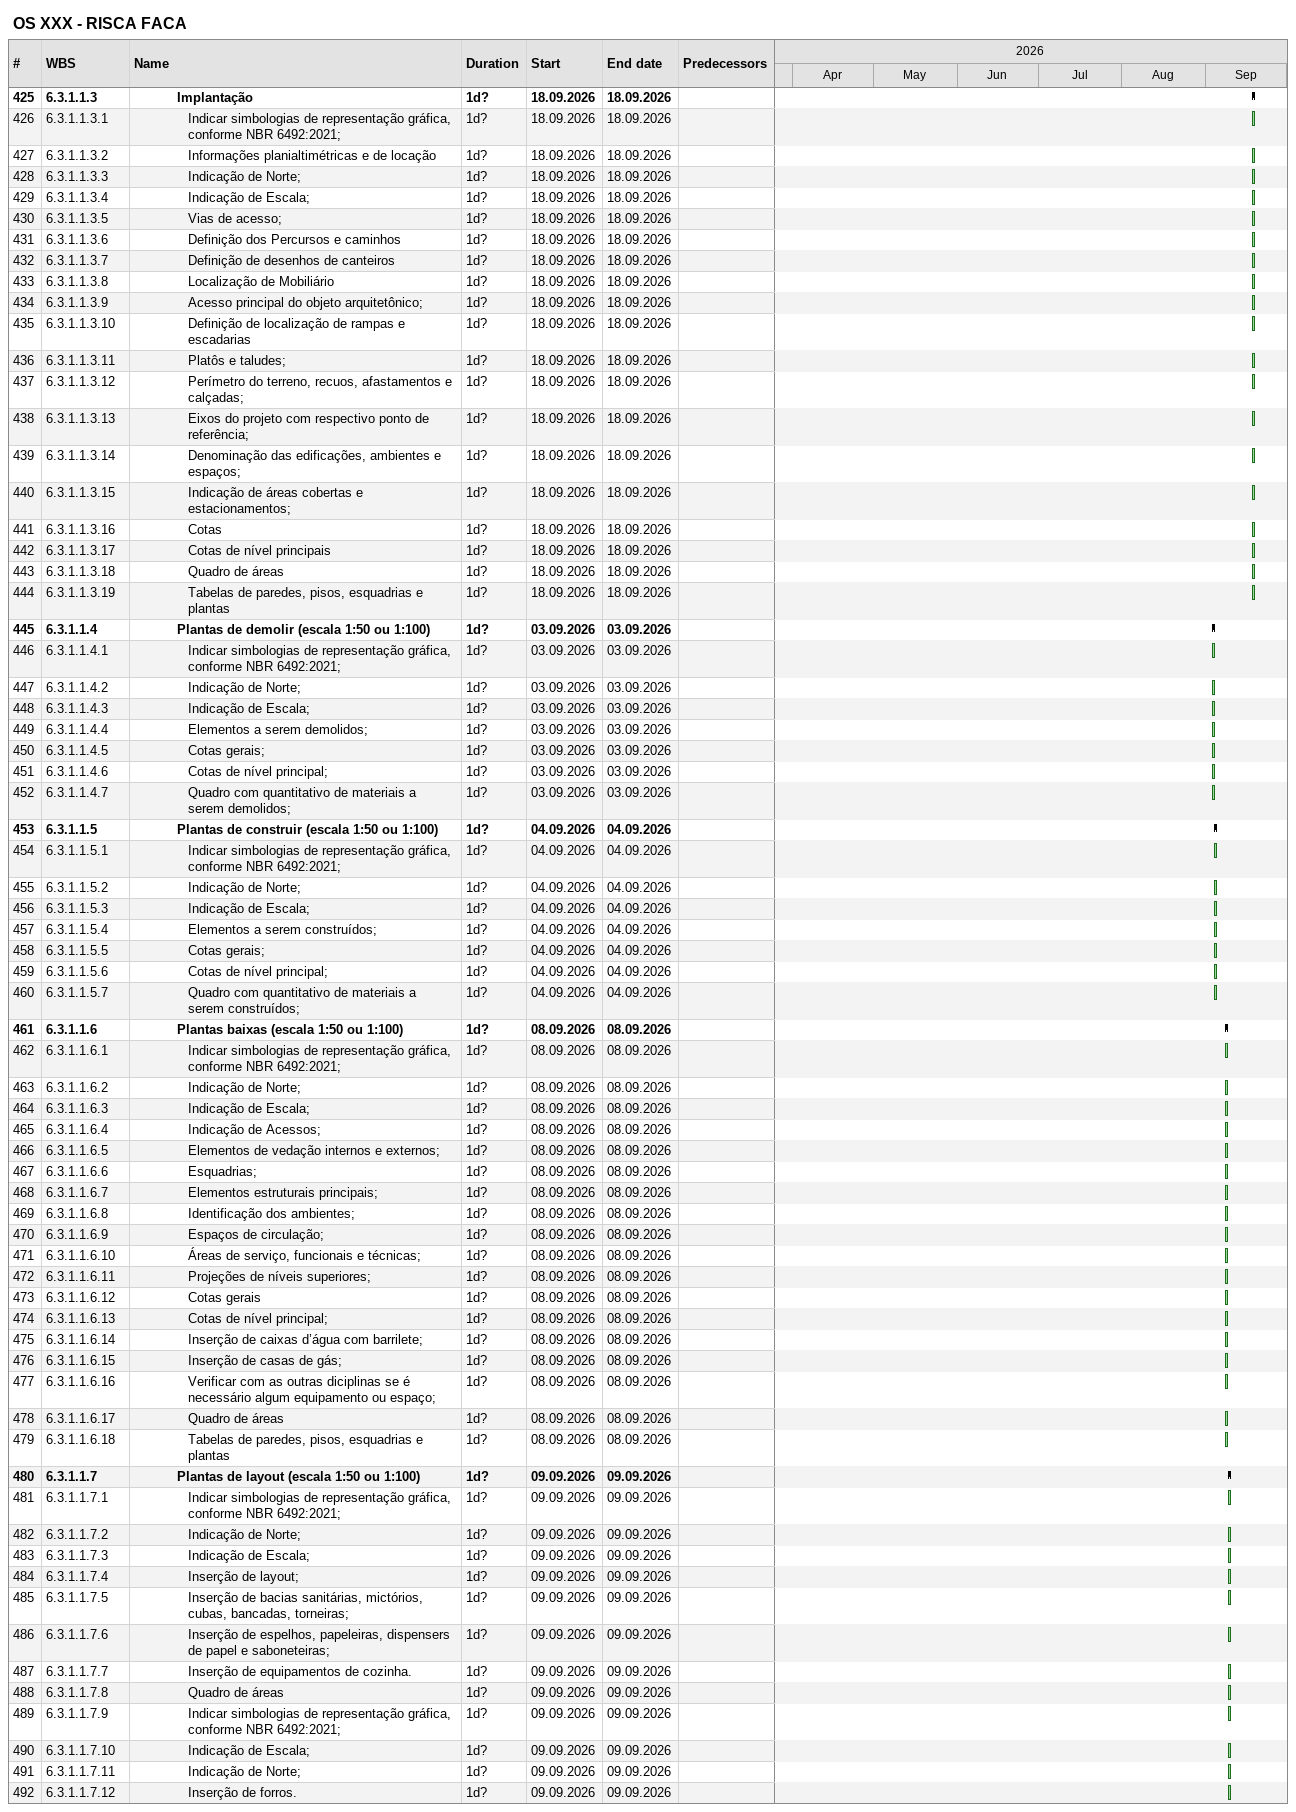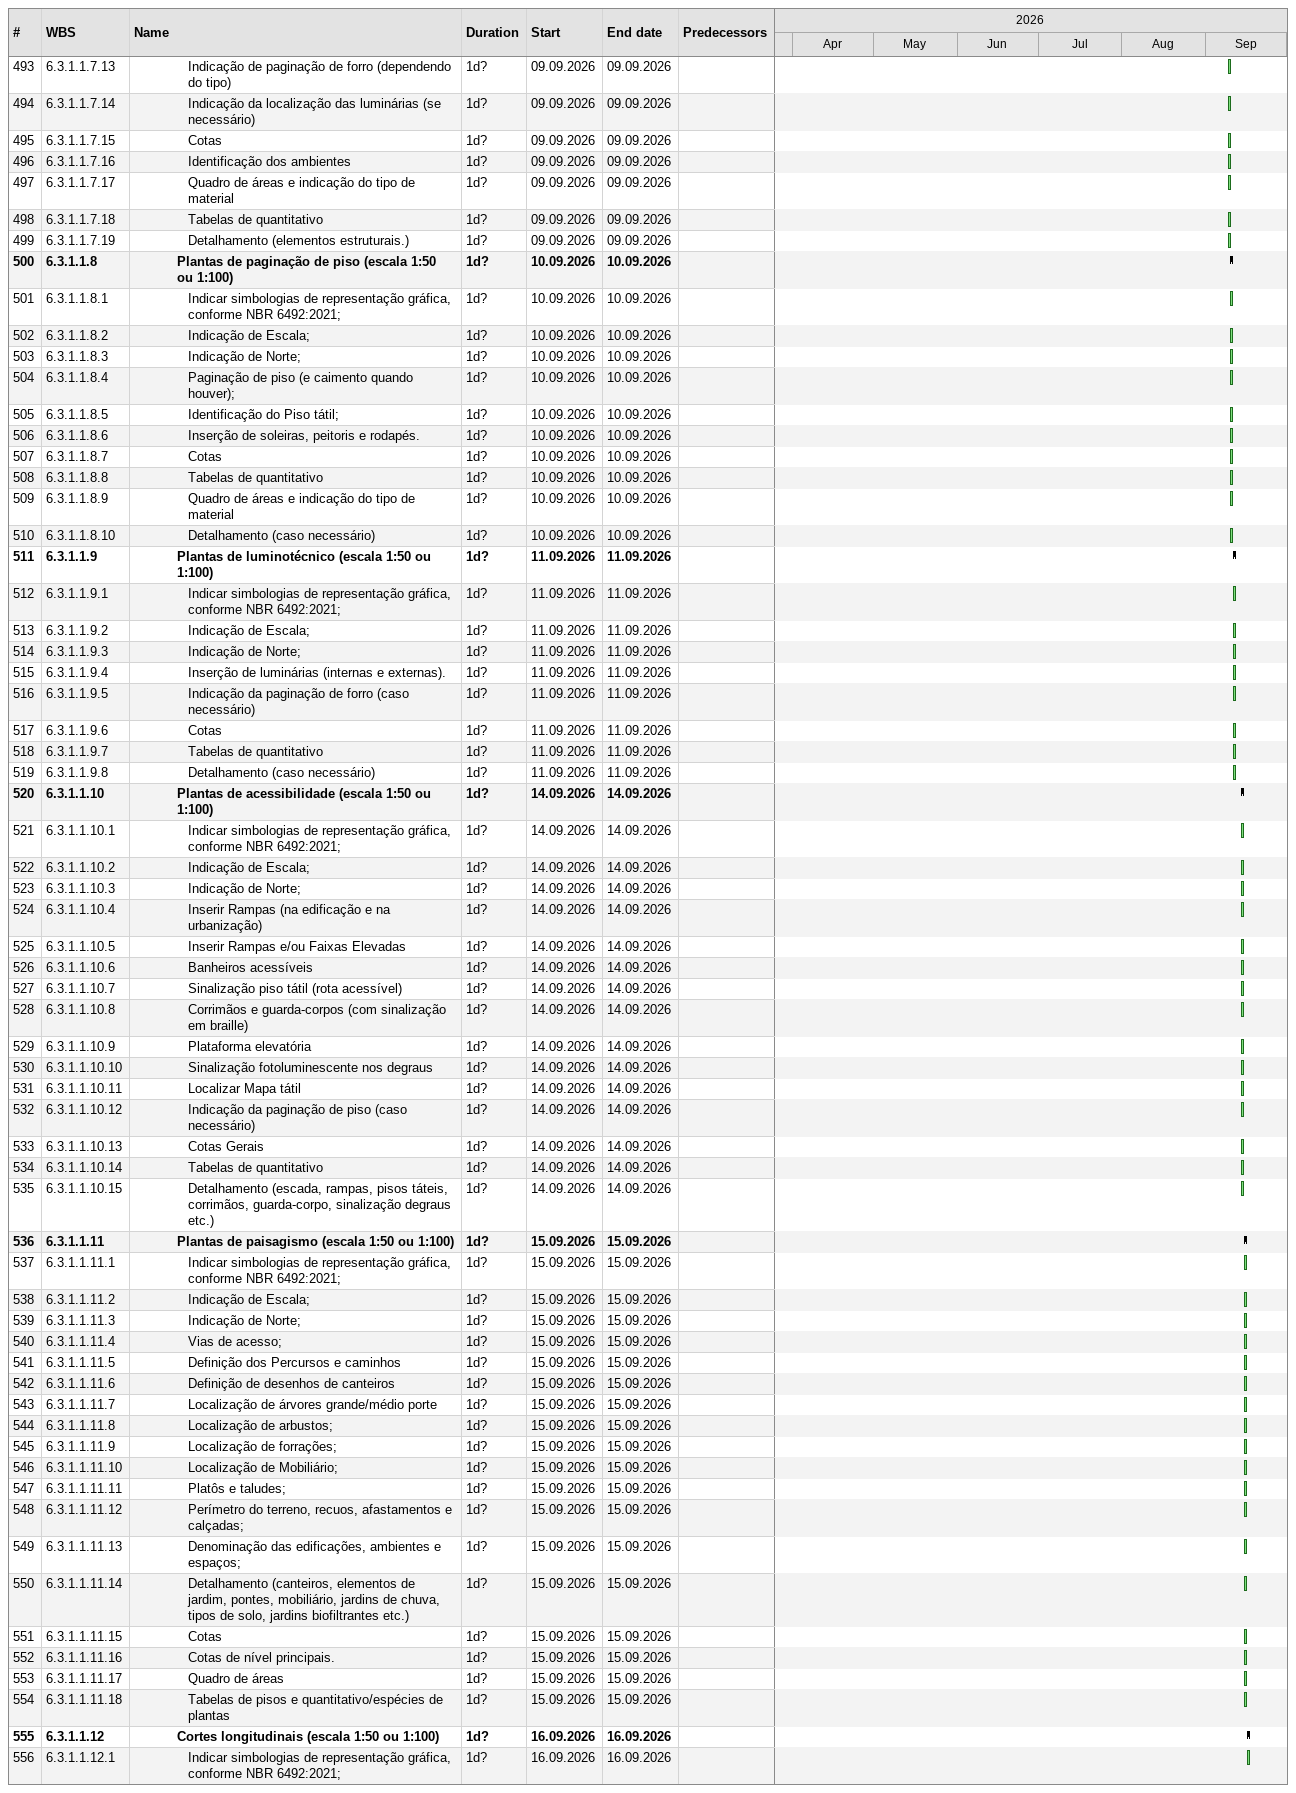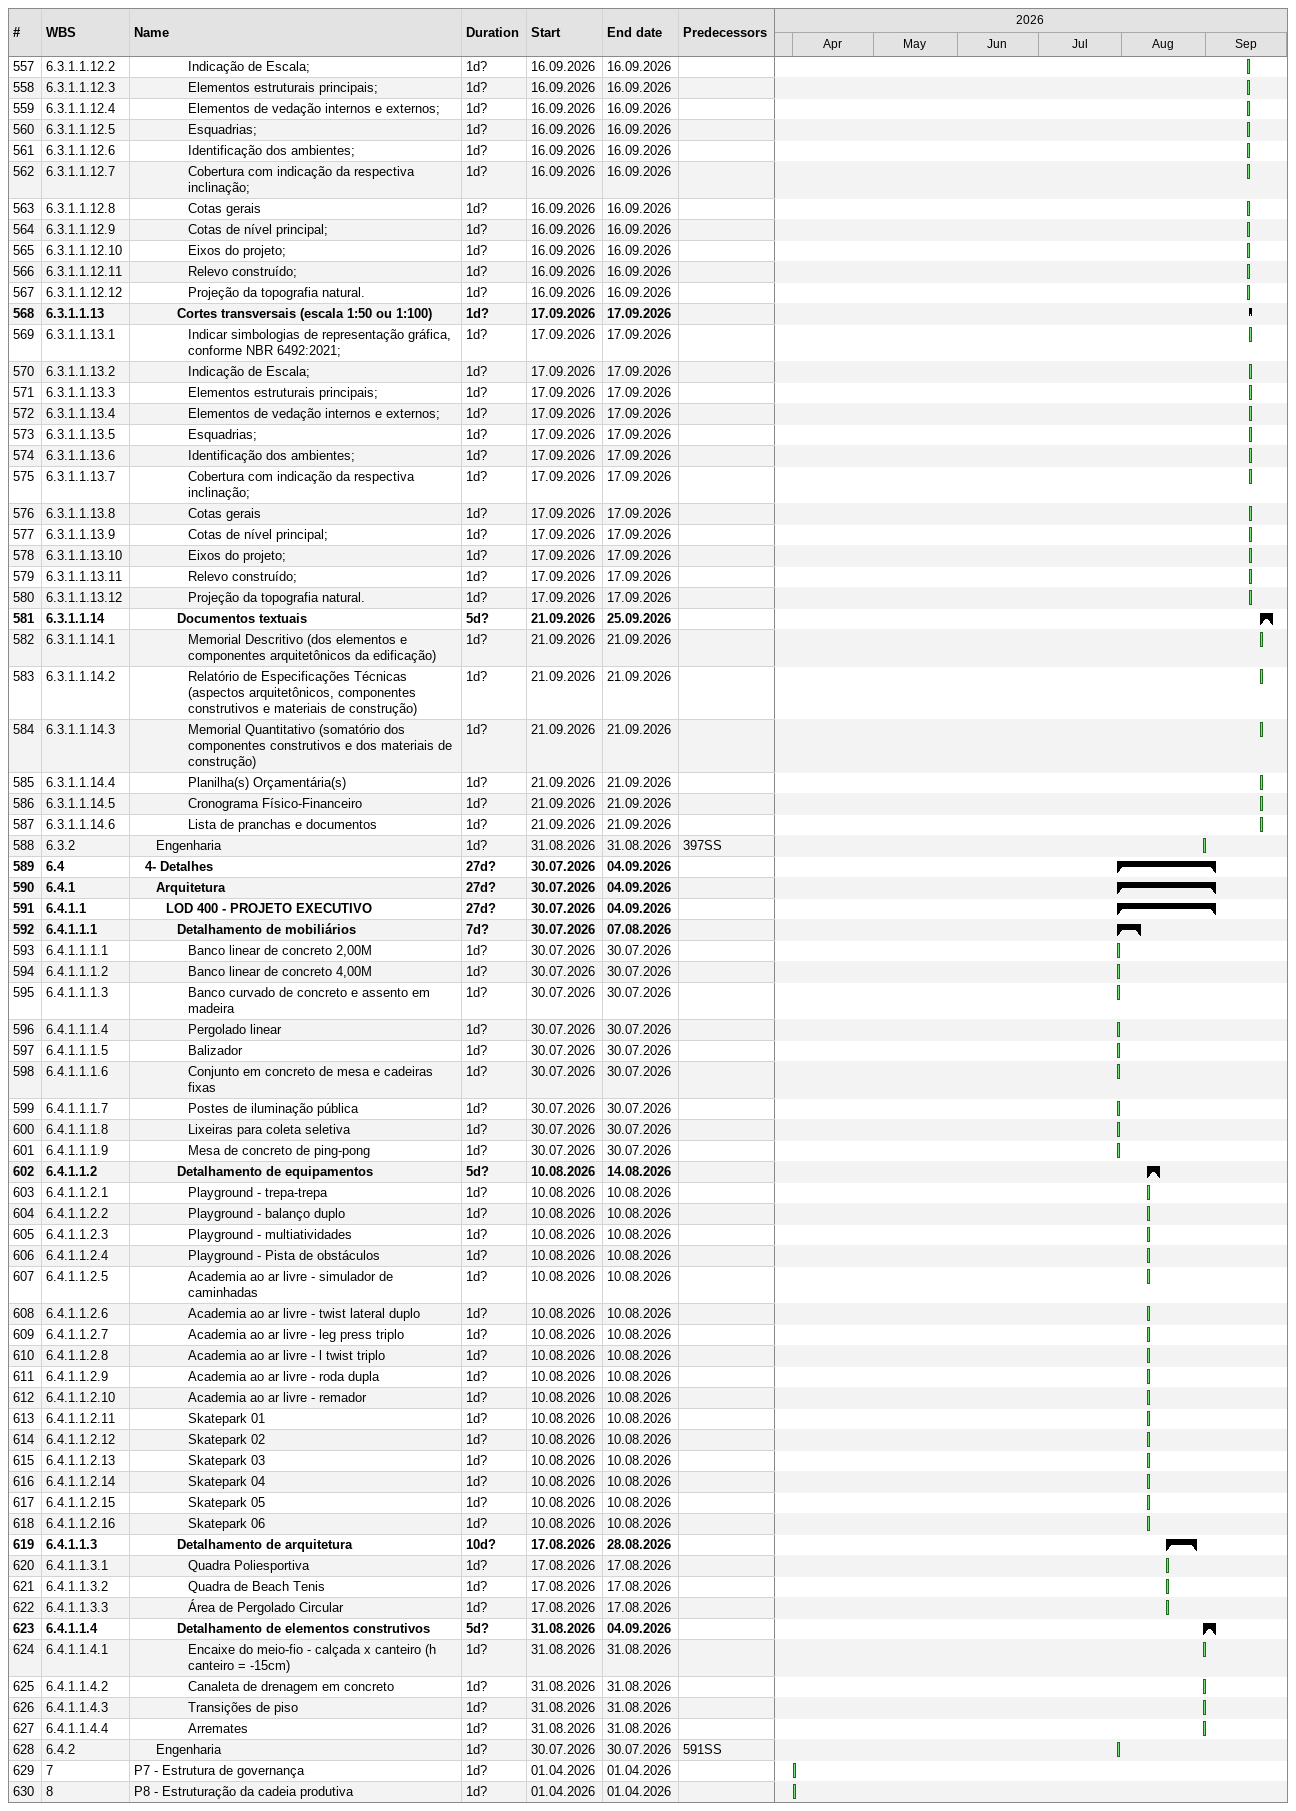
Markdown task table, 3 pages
OS XXX - RISCA FACA

| ID | WBS | Task | Duration | Start | Finish | Predecessors |
|---|---|---|---|---|---|---|
| 425 | 6.3.1.1.3 | **Implantação** | 1d? | 2026-09-18 | 2026-09-18 |  |
| 426 | 6.3.1.1.3.1 | Indicar simbologias de representação gráfica, conforme NBR 6492:2021; | 1d? | 2026-09-18 | 2026-09-18 |  |
| 427 | 6.3.1.1.3.2 | Informações planialtimétricas e de locação | 1d? | 2026-09-18 | 2026-09-18 |  |
| 428 | 6.3.1.1.3.3 | Indicação de Norte; | 1d? | 2026-09-18 | 2026-09-18 |  |
| 429 | 6.3.1.1.3.4 | Indicação de Escala; | 1d? | 2026-09-18 | 2026-09-18 |  |
| 430 | 6.3.1.1.3.5 | Vias de acesso; | 1d? | 2026-09-18 | 2026-09-18 |  |
| 431 | 6.3.1.1.3.6 | Definição dos Percursos e caminhos | 1d? | 2026-09-18 | 2026-09-18 |  |
| 432 | 6.3.1.1.3.7 | Definição de desenhos de canteiros | 1d? | 2026-09-18 | 2026-09-18 |  |
| 433 | 6.3.1.1.3.8 | Localização de Mobiliário | 1d? | 2026-09-18 | 2026-09-18 |  |
| 434 | 6.3.1.1.3.9 | Acesso principal do objeto arquitetônico; | 1d? | 2026-09-18 | 2026-09-18 |  |
| 435 | 6.3.1.1.3.10 | Definição de localização de rampas e escadarias | 1d? | 2026-09-18 | 2026-09-18 |  |
| 436 | 6.3.1.1.3.11 | Platôs e taludes; | 1d? | 2026-09-18 | 2026-09-18 |  |
| 437 | 6.3.1.1.3.12 | Perímetro do terreno, recuos, afastamentos e calçadas; | 1d? | 2026-09-18 | 2026-09-18 |  |
| 438 | 6.3.1.1.3.13 | Eixos do projeto com respectivo ponto de referência; | 1d? | 2026-09-18 | 2026-09-18 |  |
| 439 | 6.3.1.1.3.14 | Denominação das edificações, ambientes e espaços; | 1d? | 2026-09-18 | 2026-09-18 |  |
| 440 | 6.3.1.1.3.15 | Indicação de áreas cobertas e estacionamentos; | 1d? | 2026-09-18 | 2026-09-18 |  |
| 441 | 6.3.1.1.3.16 | Cotas | 1d? | 2026-09-18 | 2026-09-18 |  |
| 442 | 6.3.1.1.3.17 | Cotas de nível principais | 1d? | 2026-09-18 | 2026-09-18 |  |
| 443 | 6.3.1.1.3.18 | Quadro de áreas | 1d? | 2026-09-18 | 2026-09-18 |  |
| 444 | 6.3.1.1.3.19 | Tabelas de paredes, pisos, esquadrias e plantas | 1d? | 2026-09-18 | 2026-09-18 |  |
| 445 | 6.3.1.1.4 | **Plantas de demolir (escala 1:50 ou 1:100)** | 1d? | 2026-09-03 | 2026-09-03 |  |
| 446 | 6.3.1.1.4.1 | Indicar simbologias de representação gráfica, conforme NBR 6492:2021; | 1d? | 2026-09-03 | 2026-09-03 |  |
| 447 | 6.3.1.1.4.2 | Indicação de Norte; | 1d? | 2026-09-03 | 2026-09-03 |  |
| 448 | 6.3.1.1.4.3 | Indicação de Escala; | 1d? | 2026-09-03 | 2026-09-03 |  |
| 449 | 6.3.1.1.4.4 | Elementos a serem demolidos; | 1d? | 2026-09-03 | 2026-09-03 |  |
| 450 | 6.3.1.1.4.5 | Cotas gerais; | 1d? | 2026-09-03 | 2026-09-03 |  |
| 451 | 6.3.1.1.4.6 | Cotas de nível principal; | 1d? | 2026-09-03 | 2026-09-03 |  |
| 452 | 6.3.1.1.4.7 | Quadro com quantitativo de materiais a serem demolidos; | 1d? | 2026-09-03 | 2026-09-03 |  |
| 453 | 6.3.1.1.5 | **Plantas de construir (escala 1:50 ou 1:100)** | 1d? | 2026-09-04 | 2026-09-04 |  |
| 454 | 6.3.1.1.5.1 | Indicar simbologias de representação gráfica, conforme NBR 6492:2021; | 1d? | 2026-09-04 | 2026-09-04 |  |
| 455 | 6.3.1.1.5.2 | Indicação de Norte; | 1d? | 2026-09-04 | 2026-09-04 |  |
| 456 | 6.3.1.1.5.3 | Indicação de Escala; | 1d? | 2026-09-04 | 2026-09-04 |  |
| 457 | 6.3.1.1.5.4 | Elementos a serem construídos; | 1d? | 2026-09-04 | 2026-09-04 |  |
| 458 | 6.3.1.1.5.5 | Cotas gerais; | 1d? | 2026-09-04 | 2026-09-04 |  |
| 459 | 6.3.1.1.5.6 | Cotas de nível principal; | 1d? | 2026-09-04 | 2026-09-04 |  |
| 460 | 6.3.1.1.5.7 | Quadro com quantitativo de materiais a serem construídos; | 1d? | 2026-09-04 | 2026-09-04 |  |
| 461 | 6.3.1.1.6 | **Plantas baixas (escala 1:50 ou 1:100)** | 1d? | 2026-09-08 | 2026-09-08 |  |
| 462 | 6.3.1.1.6.1 | Indicar simbologias de representação gráfica, conforme NBR 6492:2021; | 1d? | 2026-09-08 | 2026-09-08 |  |
| 463 | 6.3.1.1.6.2 | Indicação de Norte; | 1d? | 2026-09-08 | 2026-09-08 |  |
| 464 | 6.3.1.1.6.3 | Indicação de Escala; | 1d? | 2026-09-08 | 2026-09-08 |  |
| 465 | 6.3.1.1.6.4 | Indicação de Acessos; | 1d? | 2026-09-08 | 2026-09-08 |  |
| 466 | 6.3.1.1.6.5 | Elementos de vedação internos e externos; | 1d? | 2026-09-08 | 2026-09-08 |  |
| 467 | 6.3.1.1.6.6 | Esquadrias; | 1d? | 2026-09-08 | 2026-09-08 |  |
| 468 | 6.3.1.1.6.7 | Elementos estruturais principais; | 1d? | 2026-09-08 | 2026-09-08 |  |
| 469 | 6.3.1.1.6.8 | Identificação dos ambientes; | 1d? | 2026-09-08 | 2026-09-08 |  |
| 470 | 6.3.1.1.6.9 | Espaços de circulação; | 1d? | 2026-09-08 | 2026-09-08 |  |
| 471 | 6.3.1.1.6.10 | Áreas de serviço, funcionais e técnicas; | 1d? | 2026-09-08 | 2026-09-08 |  |
| 472 | 6.3.1.1.6.11 | Projeções de níveis superiores; | 1d? | 2026-09-08 | 2026-09-08 |  |
| 473 | 6.3.1.1.6.12 | Cotas gerais | 1d? | 2026-09-08 | 2026-09-08 |  |
| 474 | 6.3.1.1.6.13 | Cotas de nível principal; | 1d? | 2026-09-08 | 2026-09-08 |  |
| 475 | 6.3.1.1.6.14 | Inserção de caixas d’água com barrilete; | 1d? | 2026-09-08 | 2026-09-08 |  |
| 476 | 6.3.1.1.6.15 | Inserção de casas de gás; | 1d? | 2026-09-08 | 2026-09-08 |  |
| 477 | 6.3.1.1.6.16 | Verificar com as outras diciplinas se é necessário algum equipamento ou espaço; | 1d? | 2026-09-08 | 2026-09-08 |  |
| 478 | 6.3.1.1.6.17 | Quadro de áreas | 1d? | 2026-09-08 | 2026-09-08 |  |
| 479 | 6.3.1.1.6.18 | Tabelas de paredes, pisos, esquadrias e plantas | 1d? | 2026-09-08 | 2026-09-08 |  |
| 480 | 6.3.1.1.7 | **Plantas de layout (escala 1:50 ou 1:100)** | 1d? | 2026-09-09 | 2026-09-09 |  |
| 481 | 6.3.1.1.7.1 | Indicar simbologias de representação gráfica, conforme NBR 6492:2021; | 1d? | 2026-09-09 | 2026-09-09 |  |
| 482 | 6.3.1.1.7.2 | Indicação de Norte; | 1d? | 2026-09-09 | 2026-09-09 |  |
| 483 | 6.3.1.1.7.3 | Indicação de Escala; | 1d? | 2026-09-09 | 2026-09-09 |  |
| 484 | 6.3.1.1.7.4 | Inserção de layout; | 1d? | 2026-09-09 | 2026-09-09 |  |
| 485 | 6.3.1.1.7.5 | Inserção de bacias sanitárias, mictórios, cubas, bancadas, torneiras; | 1d? | 2026-09-09 | 2026-09-09 |  |
| 486 | 6.3.1.1.7.6 | Inserção de espelhos, papeleiras, dispensers de papel e saboneteiras; | 1d? | 2026-09-09 | 2026-09-09 |  |
| 487 | 6.3.1.1.7.7 | Inserção de equipamentos de cozinha. | 1d? | 2026-09-09 | 2026-09-09 |  |
| 488 | 6.3.1.1.7.8 | Quadro de áreas | 1d? | 2026-09-09 | 2026-09-09 |  |
| 489 | 6.3.1.1.7.9 | Indicar simbologias de representação gráfica, conforme NBR 6492:2021; | 1d? | 2026-09-09 | 2026-09-09 |  |
| 490 | 6.3.1.1.7.10 | Indicação de Escala; | 1d? | 2026-09-09 | 2026-09-09 |  |
| 491 | 6.3.1.1.7.11 | Indicação de Norte; | 1d? | 2026-09-09 | 2026-09-09 |  |
| 492 | 6.3.1.1.7.12 | Inserção de forros. | 1d? | 2026-09-09 | 2026-09-09 |  |
| 493 | 6.3.1.1.7.13 | Indicação de paginação de forro (dependendo do tipo) | 1d? | 2026-09-09 | 2026-09-09 |  |
| 494 | 6.3.1.1.7.14 | Indicação da localização das luminárias (se necessário) | 1d? | 2026-09-09 | 2026-09-09 |  |
| 495 | 6.3.1.1.7.15 | Cotas | 1d? | 2026-09-09 | 2026-09-09 |  |
| 496 | 6.3.1.1.7.16 | Identificação dos ambientes | 1d? | 2026-09-09 | 2026-09-09 |  |
| 497 | 6.3.1.1.7.17 | Quadro de áreas e indicação do tipo de material | 1d? | 2026-09-09 | 2026-09-09 |  |
| 498 | 6.3.1.1.7.18 | Tabelas de quantitativo | 1d? | 2026-09-09 | 2026-09-09 |  |
| 499 | 6.3.1.1.7.19 | Detalhamento (elementos estruturais.) | 1d? | 2026-09-09 | 2026-09-09 |  |
| 500 | 6.3.1.1.8 | **Plantas de paginação de piso (escala 1:50 ou 1:100)** | 1d? | 2026-09-10 | 2026-09-10 |  |
| 501 | 6.3.1.1.8.1 | Indicar simbologias de representação gráfica, conforme NBR 6492:2021; | 1d? | 2026-09-10 | 2026-09-10 |  |
| 502 | 6.3.1.1.8.2 | Indicação de Escala; | 1d? | 2026-09-10 | 2026-09-10 |  |
| 503 | 6.3.1.1.8.3 | Indicação de Norte; | 1d? | 2026-09-10 | 2026-09-10 |  |
| 504 | 6.3.1.1.8.4 | Paginação de piso (e caimento quando houver); | 1d? | 2026-09-10 | 2026-09-10 |  |
| 505 | 6.3.1.1.8.5 | Identificação do Piso tátil; | 1d? | 2026-09-10 | 2026-09-10 |  |
| 506 | 6.3.1.1.8.6 | Inserção de soleiras, peitoris e rodapés. | 1d? | 2026-09-10 | 2026-09-10 |  |
| 507 | 6.3.1.1.8.7 | Cotas | 1d? | 2026-09-10 | 2026-09-10 |  |
| 508 | 6.3.1.1.8.8 | Tabelas de quantitativo | 1d? | 2026-09-10 | 2026-09-10 |  |
| 509 | 6.3.1.1.8.9 | Quadro de áreas e indicação do tipo de material | 1d? | 2026-09-10 | 2026-09-10 |  |
| 510 | 6.3.1.1.8.10 | Detalhamento (caso necessário) | 1d? | 2026-09-10 | 2026-09-10 |  |
| 511 | 6.3.1.1.9 | **Plantas de luminotécnico (escala 1:50 ou 1:100)** | 1d? | 2026-09-11 | 2026-09-11 |  |
| 512 | 6.3.1.1.9.1 | Indicar simbologias de representação gráfica, conforme NBR 6492:2021; | 1d? | 2026-09-11 | 2026-09-11 |  |
| 513 | 6.3.1.1.9.2 | Indicação de Escala; | 1d? | 2026-09-11 | 2026-09-11 |  |
| 514 | 6.3.1.1.9.3 | Indicação de Norte; | 1d? | 2026-09-11 | 2026-09-11 |  |
| 515 | 6.3.1.1.9.4 | Inserção de luminárias (internas e externas). | 1d? | 2026-09-11 | 2026-09-11 |  |
| 516 | 6.3.1.1.9.5 | Indicação da paginação de forro (caso necessário) | 1d? | 2026-09-11 | 2026-09-11 |  |
| 517 | 6.3.1.1.9.6 | Cotas | 1d? | 2026-09-11 | 2026-09-11 |  |
| 518 | 6.3.1.1.9.7 | Tabelas de quantitativo | 1d? | 2026-09-11 | 2026-09-11 |  |
| 519 | 6.3.1.1.9.8 | Detalhamento (caso necessário) | 1d? | 2026-09-11 | 2026-09-11 |  |
| 520 | 6.3.1.1.10 | **Plantas de acessibilidade (escala 1:50 ou 1:100)** | 1d? | 2026-09-14 | 2026-09-14 |  |
| 521 | 6.3.1.1.10.1 | Indicar simbologias de representação gráfica, conforme NBR 6492:2021; | 1d? | 2026-09-14 | 2026-09-14 |  |
| 522 | 6.3.1.1.10.2 | Indicação de Escala; | 1d? | 2026-09-14 | 2026-09-14 |  |
| 523 | 6.3.1.1.10.3 | Indicação de Norte; | 1d? | 2026-09-14 | 2026-09-14 |  |
| 524 | 6.3.1.1.10.4 | Inserir Rampas (na edificação e na urbanização) | 1d? | 2026-09-14 | 2026-09-14 |  |
| 525 | 6.3.1.1.10.5 | Inserir Rampas e/ou Faixas Elevadas | 1d? | 2026-09-14 | 2026-09-14 |  |
| 526 | 6.3.1.1.10.6 | Banheiros acessíveis | 1d? | 2026-09-14 | 2026-09-14 |  |
| 527 | 6.3.1.1.10.7 | Sinalização piso tátil (rota acessível) | 1d? | 2026-09-14 | 2026-09-14 |  |
| 528 | 6.3.1.1.10.8 | Corrimãos e guarda-corpos (com sinalização em braille) | 1d? | 2026-09-14 | 2026-09-14 |  |
| 529 | 6.3.1.1.10.9 | Plataforma elevatória | 1d? | 2026-09-14 | 2026-09-14 |  |
| 530 | 6.3.1.1.10.10 | Sinalização fotoluminescente nos degraus | 1d? | 2026-09-14 | 2026-09-14 |  |
| 531 | 6.3.1.1.10.11 | Localizar Mapa tátil | 1d? | 2026-09-14 | 2026-09-14 |  |
| 532 | 6.3.1.1.10.12 | Indicação da paginação de piso (caso necessário) | 1d? | 2026-09-14 | 2026-09-14 |  |
| 533 | 6.3.1.1.10.13 | Cotas Gerais | 1d? | 2026-09-14 | 2026-09-14 |  |
| 534 | 6.3.1.1.10.14 | Tabelas de quantitativo | 1d? | 2026-09-14 | 2026-09-14 |  |
| 535 | 6.3.1.1.10.15 | Detalhamento (escada, rampas, pisos táteis, corrimãos, guarda-corpo, sinalização degraus etc.) | 1d? | 2026-09-14 | 2026-09-14 |  |
| 536 | 6.3.1.1.11 | **Plantas de paisagismo (escala 1:50 ou 1:100)** | 1d? | 2026-09-15 | 2026-09-15 |  |
| 537 | 6.3.1.1.11.1 | Indicar simbologias de representação gráfica, conforme NBR 6492:2021; | 1d? | 2026-09-15 | 2026-09-15 |  |
| 538 | 6.3.1.1.11.2 | Indicação de Escala; | 1d? | 2026-09-15 | 2026-09-15 |  |
| 539 | 6.3.1.1.11.3 | Indicação de Norte; | 1d? | 2026-09-15 | 2026-09-15 |  |
| 540 | 6.3.1.1.11.4 | Vias de acesso; | 1d? | 2026-09-15 | 2026-09-15 |  |
| 541 | 6.3.1.1.11.5 | Definição dos Percursos e caminhos | 1d? | 2026-09-15 | 2026-09-15 |  |
| 542 | 6.3.1.1.11.6 | Definição de desenhos de canteiros | 1d? | 2026-09-15 | 2026-09-15 |  |
| 543 | 6.3.1.1.11.7 | Localização de árvores grande/médio porte | 1d? | 2026-09-15 | 2026-09-15 |  |
| 544 | 6.3.1.1.11.8 | Localização de arbustos; | 1d? | 2026-09-15 | 2026-09-15 |  |
| 545 | 6.3.1.1.11.9 | Localização de forrações; | 1d? | 2026-09-15 | 2026-09-15 |  |
| 546 | 6.3.1.1.11.10 | Localização de Mobiliário; | 1d? | 2026-09-15 | 2026-09-15 |  |
| 547 | 6.3.1.1.11.11 | Platôs e taludes; | 1d? | 2026-09-15 | 2026-09-15 |  |
| 548 | 6.3.1.1.11.12 | Perímetro do terreno, recuos, afastamentos e calçadas; | 1d? | 2026-09-15 | 2026-09-15 |  |
| 549 | 6.3.1.1.11.13 | Denominação das edificações, ambientes e espaços; | 1d? | 2026-09-15 | 2026-09-15 |  |
| 550 | 6.3.1.1.11.14 | Detalhamento (canteiros, elementos de jardim, pontes, mobiliário, jardins de chuva, tipos de solo, jardins biofiltrantes etc.) | 1d? | 2026-09-15 | 2026-09-15 |  |
| 551 | 6.3.1.1.11.15 | Cotas | 1d? | 2026-09-15 | 2026-09-15 |  |
| 552 | 6.3.1.1.11.16 | Cotas de nível principais. | 1d? | 2026-09-15 | 2026-09-15 |  |
| 553 | 6.3.1.1.11.17 | Quadro de áreas | 1d? | 2026-09-15 | 2026-09-15 |  |
| 554 | 6.3.1.1.11.18 | Tabelas de pisos e quantitativo/espécies de plantas | 1d? | 2026-09-15 | 2026-09-15 |  |
| 555 | 6.3.1.1.12 | **Cortes longitudinais (escala 1:50 ou 1:100)** | 1d? | 2026-09-16 | 2026-09-16 |  |
| 556 | 6.3.1.1.12.1 | Indicar simbologias de representação gráfica, conforme NBR 6492:2021; | 1d? | 2026-09-16 | 2026-09-16 |  |
| 557 | 6.3.1.1.12.2 | Indicação de Escala; | 1d? | 2026-09-16 | 2026-09-16 |  |
| 558 | 6.3.1.1.12.3 | Elementos estruturais principais; | 1d? | 2026-09-16 | 2026-09-16 |  |
| 559 | 6.3.1.1.12.4 | Elementos de vedação internos e externos; | 1d? | 2026-09-16 | 2026-09-16 |  |
| 560 | 6.3.1.1.12.5 | Esquadrias; | 1d? | 2026-09-16 | 2026-09-16 |  |
| 561 | 6.3.1.1.12.6 | Identificação dos ambientes; | 1d? | 2026-09-16 | 2026-09-16 |  |
| 562 | 6.3.1.1.12.7 | Cobertura com indicação da respectiva inclinação; | 1d? | 2026-09-16 | 2026-09-16 |  |
| 563 | 6.3.1.1.12.8 | Cotas gerais | 1d? | 2026-09-16 | 2026-09-16 |  |
| 564 | 6.3.1.1.12.9 | Cotas de nível principal; | 1d? | 2026-09-16 | 2026-09-16 |  |
| 565 | 6.3.1.1.12.10 | Eixos do projeto; | 1d? | 2026-09-16 | 2026-09-16 |  |
| 566 | 6.3.1.1.12.11 | Relevo construído; | 1d? | 2026-09-16 | 2026-09-16 |  |
| 567 | 6.3.1.1.12.12 | Projeção da topografia natural. | 1d? | 2026-09-16 | 2026-09-16 |  |
| 568 | 6.3.1.1.13 | **Cortes transversais (escala 1:50 ou 1:100)** | 1d? | 2026-09-17 | 2026-09-17 |  |
| 569 | 6.3.1.1.13.1 | Indicar simbologias de representação gráfica, conforme NBR 6492:2021; | 1d? | 2026-09-17 | 2026-09-17 |  |
| 570 | 6.3.1.1.13.2 | Indicação de Escala; | 1d? | 2026-09-17 | 2026-09-17 |  |
| 571 | 6.3.1.1.13.3 | Elementos estruturais principais; | 1d? | 2026-09-17 | 2026-09-17 |  |
| 572 | 6.3.1.1.13.4 | Elementos de vedação internos e externos; | 1d? | 2026-09-17 | 2026-09-17 |  |
| 573 | 6.3.1.1.13.5 | Esquadrias; | 1d? | 2026-09-17 | 2026-09-17 |  |
| 574 | 6.3.1.1.13.6 | Identificação dos ambientes; | 1d? | 2026-09-17 | 2026-09-17 |  |
| 575 | 6.3.1.1.13.7 | Cobertura com indicação da respectiva inclinação; | 1d? | 2026-09-17 | 2026-09-17 |  |
| 576 | 6.3.1.1.13.8 | Cotas gerais | 1d? | 2026-09-17 | 2026-09-17 |  |
| 577 | 6.3.1.1.13.9 | Cotas de nível principal; | 1d? | 2026-09-17 | 2026-09-17 |  |
| 578 | 6.3.1.1.13.10 | Eixos do projeto; | 1d? | 2026-09-17 | 2026-09-17 |  |
| 579 | 6.3.1.1.13.11 | Relevo construído; | 1d? | 2026-09-17 | 2026-09-17 |  |
| 580 | 6.3.1.1.13.12 | Projeção da topografia natural. | 1d? | 2026-09-17 | 2026-09-17 |  |
| 581 | 6.3.1.1.14 | **Documentos textuais** | 5d? | 2026-09-21 | 2026-09-25 |  |
| 582 | 6.3.1.1.14.1 | Memorial Descritivo (dos elementos e componentes arquitetônicos da edificação) | 1d? | 2026-09-21 | 2026-09-21 |  |
| 583 | 6.3.1.1.14.2 | Relatório de Especificações Técnicas (aspectos arquitetônicos, componentes construtivos e materiais de construção) | 1d? | 2026-09-21 | 2026-09-21 |  |
| 584 | 6.3.1.1.14.3 | Memorial Quantitativo (somatório dos componentes construtivos e dos materiais de construção) | 1d? | 2026-09-21 | 2026-09-21 |  |
| 585 | 6.3.1.1.14.4 | Planilha(s) Orçamentária(s) | 1d? | 2026-09-21 | 2026-09-21 |  |
| 586 | 6.3.1.1.14.5 | Cronograma Físico-Financeiro | 1d? | 2026-09-21 | 2026-09-21 |  |
| 587 | 6.3.1.1.14.6 | Lista de pranchas e documentos | 1d? | 2026-09-21 | 2026-09-21 |  |
| 588 | 6.3.2 | Engenharia | 1d? | 2026-08-31 | 2026-08-31 | 397SS |
| 589 | 6.4 | **4- Detalhes** | 27d? | 2026-07-30 | 2026-09-04 |  |
| 590 | 6.4.1 | **Arquitetura** | 27d? | 2026-07-30 | 2026-09-04 |  |
| 591 | 6.4.1.1 | **LOD 400 - PROJETO EXECUTIVO** | 27d? | 2026-07-30 | 2026-09-04 |  |
| 592 | 6.4.1.1.1 | **Detalhamento de mobiliários** | 7d? | 2026-07-30 | 2026-08-07 |  |
| 593 | 6.4.1.1.1.1 | Banco linear de concreto 2,00M | 1d? | 2026-07-30 | 2026-07-30 |  |
| 594 | 6.4.1.1.1.2 | Banco linear de concreto 4,00M | 1d? | 2026-07-30 | 2026-07-30 |  |
| 595 | 6.4.1.1.1.3 | Banco curvado de concreto e assento em madeira | 1d? | 2026-07-30 | 2026-07-30 |  |
| 596 | 6.4.1.1.1.4 | Pergolado linear | 1d? | 2026-07-30 | 2026-07-30 |  |
| 597 | 6.4.1.1.1.5 | Balizador | 1d? | 2026-07-30 | 2026-07-30 |  |
| 598 | 6.4.1.1.1.6 | Conjunto em concreto de mesa e cadeiras fixas | 1d? | 2026-07-30 | 2026-07-30 |  |
| 599 | 6.4.1.1.1.7 | Postes de iluminação pública | 1d? | 2026-07-30 | 2026-07-30 |  |
| 600 | 6.4.1.1.1.8 | Lixeiras para coleta seletiva | 1d? | 2026-07-30 | 2026-07-30 |  |
| 601 | 6.4.1.1.1.9 | Mesa de concreto de ping-pong | 1d? | 2026-07-30 | 2026-07-30 |  |
| 602 | 6.4.1.1.2 | **Detalhamento de equipamentos** | 5d? | 2026-08-10 | 2026-08-14 |  |
| 603 | 6.4.1.1.2.1 | Playground - trepa-trepa | 1d? | 2026-08-10 | 2026-08-10 |  |
| 604 | 6.4.1.1.2.2 | Playground - balanço duplo | 1d? | 2026-08-10 | 2026-08-10 |  |
| 605 | 6.4.1.1.2.3 | Playground - multiatividades | 1d? | 2026-08-10 | 2026-08-10 |  |
| 606 | 6.4.1.1.2.4 | Playground - Pista de obstáculos | 1d? | 2026-08-10 | 2026-08-10 |  |
| 607 | 6.4.1.1.2.5 | Academia ao ar livre - simulador de caminhadas | 1d? | 2026-08-10 | 2026-08-10 |  |
| 608 | 6.4.1.1.2.6 | Academia ao ar livre - twist lateral duplo | 1d? | 2026-08-10 | 2026-08-10 |  |
| 609 | 6.4.1.1.2.7 | Academia ao ar livre - leg press triplo | 1d? | 2026-08-10 | 2026-08-10 |  |
| 610 | 6.4.1.1.2.8 | Academia ao ar livre - l twist triplo | 1d? | 2026-08-10 | 2026-08-10 |  |
| 611 | 6.4.1.1.2.9 | Academia ao ar livre - roda dupla | 1d? | 2026-08-10 | 2026-08-10 |  |
| 612 | 6.4.1.1.2.10 | Academia ao ar livre - remador | 1d? | 2026-08-10 | 2026-08-10 |  |
| 613 | 6.4.1.1.2.11 | Skatepark 01 | 1d? | 2026-08-10 | 2026-08-10 |  |
| 614 | 6.4.1.1.2.12 | Skatepark 02 | 1d? | 2026-08-10 | 2026-08-10 |  |
| 615 | 6.4.1.1.2.13 | Skatepark 03 | 1d? | 2026-08-10 | 2026-08-10 |  |
| 616 | 6.4.1.1.2.14 | Skatepark 04 | 1d? | 2026-08-10 | 2026-08-10 |  |
| 617 | 6.4.1.1.2.15 | Skatepark 05 | 1d? | 2026-08-10 | 2026-08-10 |  |
| 618 | 6.4.1.1.2.16 | Skatepark 06 | 1d? | 2026-08-10 | 2026-08-10 |  |
| 619 | 6.4.1.1.3 | **Detalhamento de arquitetura** | 10d? | 2026-08-17 | 2026-08-28 |  |
| 620 | 6.4.1.1.3.1 | Quadra Poliesportiva | 1d? | 2026-08-17 | 2026-08-17 |  |
| 621 | 6.4.1.1.3.2 | Quadra de Beach Tenis | 1d? | 2026-08-17 | 2026-08-17 |  |
| 622 | 6.4.1.1.3.3 | Área de Pergolado Circular | 1d? | 2026-08-17 | 2026-08-17 |  |
| 623 | 6.4.1.1.4 | **Detalhamento de elementos construtivos** | 5d? | 2026-08-31 | 2026-09-04 |  |
| 624 | 6.4.1.1.4.1 | Encaixe do meio-fio - calçada x canteiro (h canteiro = -15cm) | 1d? | 2026-08-31 | 2026-08-31 |  |
| 625 | 6.4.1.1.4.2 | Canaleta de drenagem em concreto | 1d? | 2026-08-31 | 2026-08-31 |  |
| 626 | 6.4.1.1.4.3 | Transições de piso | 1d? | 2026-08-31 | 2026-08-31 |  |
| 627 | 6.4.1.1.4.4 | Arremates | 1d? | 2026-08-31 | 2026-08-31 |  |
| 628 | 6.4.2 | Engenharia | 1d? | 2026-07-30 | 2026-07-30 | 591SS |
| 629 | 7 | P7 - Estrutura de governança | 1d? | 2026-04-01 | 2026-04-01 |  |
| 630 | 8 | P8 - Estruturação da cadeia produtiva | 1d? | 2026-04-01 | 2026-04-01 |  |
